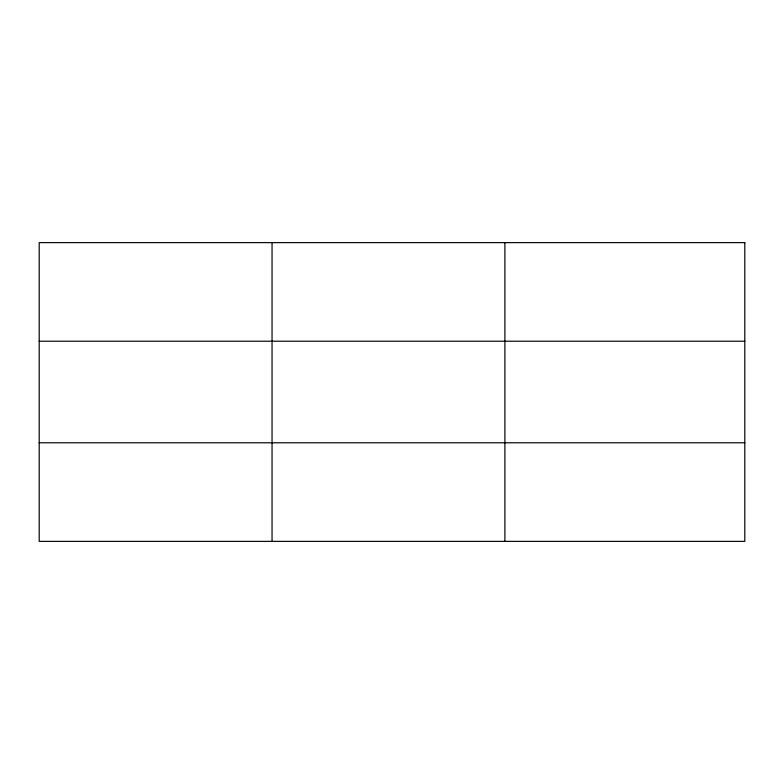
<?xml version="1.0" encoding="UTF-8"?>
<svg xmlns="http://www.w3.org/2000/svg" width="784" height="784" viewBox="0 0 784 784"><rect width="100%" height="100%" fill="white"/><g stroke="black" fill="none" stroke-linecap="round" stroke-linejoin="round"><path stroke-width="1.18" d="M272.048 242.628L272.048 541.372M504.896 242.628L504.896 541.372M39.2 341.216L744.8 341.216M39.2 442.784L744.8 442.784M744.8 242.628L744.8 541.372L39.2 541.372L39.2 242.628L744.8 242.628"/></g></svg>
